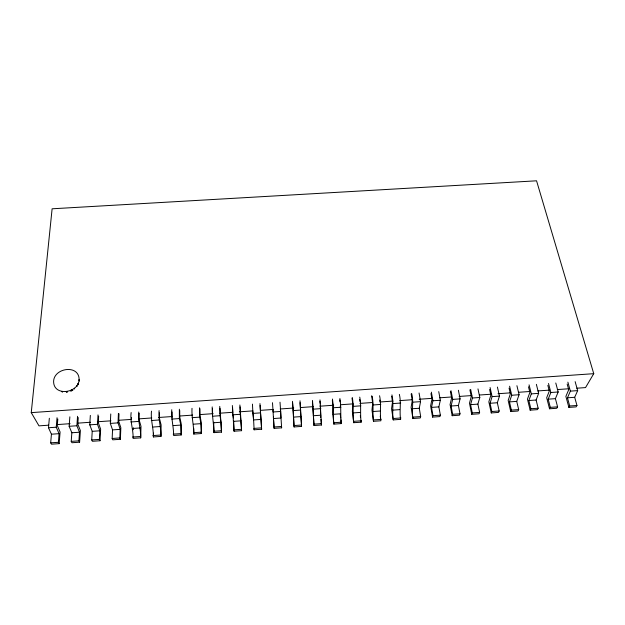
<?xml version="1.0" encoding="UTF-8"?>
<svg xmlns="http://www.w3.org/2000/svg" width="625" height="625" viewBox="0 0 625 625"><rect width="100%" height="100%" fill="white"/><g stroke="black" fill="none" stroke-linecap="round" stroke-linejoin="round"><path stroke-width="0.94" d="M172.141 417.469L172.164 411.945M179.734 410.5L179.742 416.937L181.172 423.508L181.195 434.969L173.617 435.508C173.727 426.859 171.055 418.469 171.766 409.727M292.562 403.203L294.094 426.945L301.57 426.414L300 400.797M319.992 399.898L321.469 425L314.016 425.531L312.516 400.414M151.484 411.141C150.516 419.93 153.617 428.273 153.375 436.953L160.969 436.406C161.164 427.742 158.219 419.383 159.094 410.609M160.969 436.406L161.109 424.922L159.445 418.359L159.523 412.828M153.375 436.953L153.445 433.117M131.148 412.555C129.922 421.406 133.469 429.688 133.086 438.391L140.703 437.852C141.031 429.156 137.648 420.852 138.773 412.023M140.703 437.852L141 426.336L139.109 419.781L139.281 413.32M133.359 429.75L133.414 427.828M131.5 419.391L131.562 417.547M79.117 379.547C79.117 364.195 54.148 367.695 53.609 381.273C53.336 396.859 78.789 393.344 79.117 379.547L79.422 381.008L79.055 380.18M110.766 413.977L110.32 423.406L112.555 429.891L112.164 438.477L112.75 439.836L120.383 439.297L120.844 427.758L118.719 421.211L119.023 413.805M120.383 439.297L119.82 437.93L120.164 429.359L118.023 422.867L118.414 413.445M339.898 398.508C341.281 406.844 340.312 415.25 341.328 423.586L333.883 424.117C332.93 415.773 333.734 407.359 332.438 399.031M90.336 415.398L89.758 424.852L92.227 431.328L91.719 439.93L92.367 441.289L100.016 440.742L99.391 439.383L99.852 430.789L97.477 424.312L98 414.867M100.016 440.742L100.641 429.18L98.289 422.641L98.648 416.148M340.312 407.57L340.422 405.68M69.859 416.82L69.148 426.297L71.852 432.766L71.219 441.383L71.938 442.742L79.609 442.195L78.914 440.836L79.5 432.227L76.883 425.758L77.547 416.289M79.609 442.195L80.391 430.602L77.805 424.078L78.258 417.57M359.758 397.125C361.383 405.453 359.992 413.859 361.133 422.18L353.711 422.703C352.625 414.383 353.852 405.969 352.32 397.648M49.344 418.25L48.492 427.75L51.43 434.203L50.68 442.844L51.461 444.195L59.148 443.648L60.094 432.031L57.273 425.516L57.82 419M59.148 443.648L58.391 442.297L59.094 433.664L56.242 427.203L57.039 417.719M48.711 425.18L38.984 425.859L31.25 412.625L52.117 208.797L536.555 180.805L593.75 373.68L585.531 387.594L576.781 388.211M379.578 395.75C381.438 404.07 379.633 412.461 380.898 420.773L373.492 421.297C372.273 412.984 373.922 404.586 372.148 396.266M399.344 394.367C401.438 402.695 399.219 411.07 400.625 419.367L393.234 419.898C391.883 411.594 393.945 403.211 391.938 394.883M419.07 392.992L420.539 401.641L419.281 408.258L420.672 416.563L420.297 417.969L412.93 418.492C411.445 410.203 413.922 401.836 411.68 393.508M438.75 391.625L440.336 400.258L438.859 406.875L440.367 415.164L439.93 416.578L432.57 417.102L432.984 415.688L431.523 407.391L432.914 400.773L431.375 392.141M458.391 390.258L460.086 398.867L458.398 405.5L460.008 413.773L459.516 415.18L452.18 415.703L452.648 414.297L451.078 406.016L452.688 399.391L451.031 390.766M477.977 388.891L479.797 397.484L477.883 404.125L479.617 412.375L479.063 413.797L471.734 414.313L472.266 412.898L470.586 404.641L472.414 398.008L470.641 389.406M497.414 387.055L499.461 396.109L497.336 402.75L499.172 410.992L498.555 412.406L491.25 412.93L491.844 411.508L490.047 403.266L492.094 396.625L490.094 387.562M516.914 385.695L519.078 394.734L516.734 401.383L518.688 409.602L518.008 411.023L510.719 411.539L511.375 410.125L509.469 401.898L511.727 395.25L509.609 386.203M536.367 384.344L538.648 393.359L536.102 400.016L538.156 408.219L537.422 409.641L530.148 410.164L530.859 408.742L528.844 400.531L531.32 393.875L529.078 384.852M555.773 382.992L558.18 391.984L555.414 398.656L557.578 406.844L556.789 408.266L549.531 408.781L550.305 407.359L548.18 399.164L550.867 392.5L548.5 383.5M575.141 381.641L577.664 390.617L574.688 397.297L576.961 405.469L576.109 406.891L568.875 407.406L569.695 405.984L567.469 397.805L570.367 391.133L567.883 382.148M57.461 424.57L70.102 423.68M77.883 423.141L90.523 422.25M97.336 421.773L110.945 420.82M118.727 420.281L131.367 419.391M139.148 418.852L151.789 417.961M158.602 417.484L172.219 416.531M179.992 415.992L192.641 415.102M199.445 414.625L213.063 413.672M219.867 413.195L232.508 412.312M239.32 411.836L252.93 410.883M260.711 410.336L273.359 409.453M280.164 408.977L293.781 408.023M300.586 407.547L313.227 406.664M320.039 406.187L333.648 405.234M340.461 404.758L353.102 403.867M359.906 403.391L372.555 402.508M380.328 401.961L392.977 401.078M399.781 400.602L412.422 399.719M419.234 399.242L431.875 398.352M439.656 397.812L451.328 396.992M459.102 396.445L471.75 395.562M479.523 395.016L491.195 394.203M498.008 393.727L510.648 392.836M518.43 392.297L530.094 391.477M537.875 390.93L549.547 390.117M557.328 389.57L569 388.75M48.492 427.75L56.242 427.203M69.148 426.297L76.883 425.758M89.758 424.852L97.477 424.312M110.32 423.406L118.023 422.867M130.836 421.969L138.516 421.43M151.305 420.531L158.969 419.992M171.727 419.102L179.367 418.562L180.812 425.078L181.195 434.969M192.094 417.672L199.719 417.133L200.93 423.656L201.375 433.539L193.812 434.078C193.789 425.445 191.555 417.008 192.008 408.32M212.422 416.242L220.031 415.711L221.008 422.242L221.5 432.109L213.961 432.641C213.797 424.031 212.008 415.562 212.203 406.914M232.695 414.82L240.289 414.289L241.586 430.68L234.063 431.211L232.344 405.508M252.445 404.109L252.93 413.406L260.5 412.875L259.969 403.586M280.008 402.195L280.664 411.461L273.109 411.984L272.5 402.711M294.094 426.945L293.25 410.578L300.789 410.047M313.336 409.164L320.859 408.641M333.383 407.758L340.891 407.234M353.383 406.359L360.867 405.828M373.336 404.953L380.805 404.43M393.242 403.562L400.695 403.039M413.102 402.164L420.539 401.641M432.914 400.773L440.336 400.258M452.688 399.391L460.086 398.867M472.414 398.008L479.797 397.484M492.094 396.625L499.461 396.109M511.727 395.25L519.078 394.734M531.32 393.875L538.648 393.359M550.867 392.5L558.18 391.984M570.367 391.133L577.664 390.617M51.43 434.203L59.094 433.664M71.852 432.766L79.5 432.227M92.227 431.328L99.852 430.789M112.555 429.891L120.164 429.359M132.836 428.461L140.422 427.93M153.062 427.031L160.641 426.5M173.25 425.609L180.812 425.078M193.391 424.188L200.93 423.656M213.484 422.773L221.008 422.242M233.539 421.359L241.039 420.828M260.5 412.875L261.023 419.422L253.539 419.945L252.93 413.406M274.047 426.977L281.562 426.445L281.617 427.828L274.133 428.367L273.492 418.539L280.969 418.016L280.664 411.461M293.406 417.133L300.859 416.609M313.273 415.734L320.711 415.211M333.094 414.336L340.516 413.812M352.867 412.945L360.273 412.422M372.602 411.547L379.984 411.031M392.281 410.164L399.656 409.641M411.93 408.773L419.281 408.258M431.523 407.391L438.859 406.875M451.078 406.016L458.398 405.5M470.586 404.641L477.883 404.125M490.047 403.266L497.336 402.75M509.469 401.898L516.734 401.383M528.844 400.531L536.102 400.016M548.18 399.164L555.414 398.656M567.469 397.805L574.688 397.297M50.68 442.844L58.391 442.297M71.219 441.383L78.914 440.836M91.719 439.93L99.391 439.383M112.164 438.477L119.82 437.93M132.562 437.023L140.203 436.484M152.914 435.578L160.539 435.039M173.219 434.141L180.82 433.602M193.477 432.703L201.062 432.164M213.695 431.266L221.258 430.727M233.859 429.836L241.406 429.297M261.625 429.25L261.508 427.867L253.977 428.406L254.117 429.789L261.625 429.25L260.117 405.469M294.078 425.555L301.57 425.023M314.055 424.141L321.539 423.609M333.992 422.719L341.453 422.188M353.883 421.305L361.328 420.781M373.727 419.898L381.156 419.375M393.523 418.492L400.938 417.969M413.281 417.094L420.672 416.563M432.984 415.688L440.367 415.164M452.648 414.297L460.008 413.773M472.266 412.898L479.617 412.375M491.844 411.508L499.172 410.992M511.375 410.125L518.688 409.602M530.859 408.742L538.156 408.219M550.305 407.359L557.578 406.844M569.695 405.984L576.961 405.469M31.25 412.625L593.75 373.68M61.945 391.469L62.352 392.289M66.195 391.602L66.594 392.422M66.914 391.5L67.312 392.32M70.453 390.469L70.844 391.289M71.133 390.164L71.523 390.984M71.797 389.828L72.18 390.648M72.438 389.469L72.828 390.289M74.25 388.211L74.633 389.031M76.734 385.641L77.109 386.469M78.141 383.289L78.219 384.727L77.836 383.898M567.172 384.055L568.727 389.68L565.875 396.406L568.875 407.406M547.844 385.406L549.32 391.039L546.68 397.758L549.531 408.781M528.477 386.75L529.875 392.406L527.445 399.109L530.148 410.164M509.062 388.109L510.383 393.766L508.164 400.469L510.719 411.539M489.602 389.461L490.844 395.141L488.844 401.828L491.25 412.93M469.906 389.875L471.266 396.508L469.477 403.195L471.734 414.313M450.367 391.234L451.641 397.883L450.063 404.562L452.18 415.703M430.961 393.555L431.977 399.266L430.609 405.93L432.57 417.102M411.164 393.969L412.258 400.641L411.109 407.305L412.93 418.492M400.336 417.5L400.625 419.367M391.641 396.297L392.5 402.031L391.57 408.68L393.234 419.898M379.727 400.023L379.992 401.938M380.25 416.094L380.641 418.898M371.656 395.758L372.695 403.414L371.984 410.062L373.492 421.297M359.688 399.492L359.93 401.406M360.312 415.617L360.547 417.492M360.898 420.305L361.133 422.18M233.031 415.102L233.391 417.93M352.031 398.094L352.852 404.805L352.352 411.445L353.711 422.703M339.766 399.914L339.984 401.836M340.273 414.188L340.695 417.945M340.906 419.828L341.328 423.586M332.328 400.43L332.953 406.203L332.68 412.828L333.883 424.117M319.922 401.297L320.117 403.219M320.305 405.148L320.727 417.469M320.914 419.352L321.469 425M312.469 401.82L314.016 425.531M252.914 411.812L253.437 417.461M300.031 402.688L301.57 426.414M292.508 401.32L293.25 410.578M281.617 427.828L280.508 409.875M273.383 417.008L274.133 428.367M272.992 410.398L273.492 418.539M261.023 419.422L261.508 427.867M253.531 418.406L254.117 429.789M241.586 430.68L240.094 406.867M239.891 404.984L240.289 414.289M233.664 420.758L234.063 431.211M232.57 407.391L232.789 413.219M221.5 432.109L220.023 408.266M219.758 406.383L220.031 415.711M213.703 422.164L213.961 432.641M212.484 408.789L212.617 414.633M201.375 433.539L201.195 422.094L199.992 415.516L199.891 408.695M199.586 407.789L199.719 417.133M193.75 428.352L193.812 434.078M179.359 409.203L179.367 418.562"/></g></svg>
